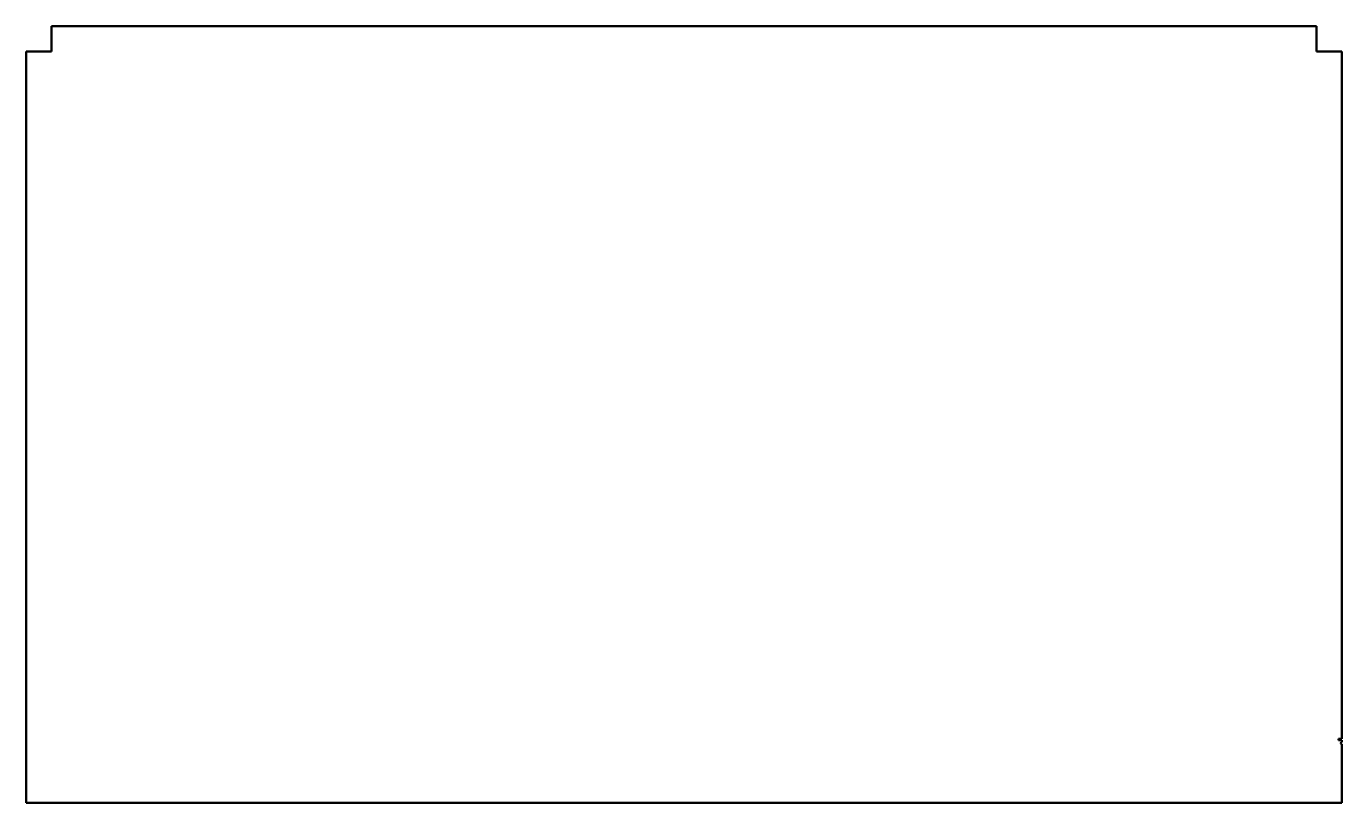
# Model space of a CAD drawing. Header units: millimetres. Extents: x 0 to 2100, y -1200 to 40.
import ezdxf

# ---------------------------------------------------------------- set-up
doc = ezdxf.new("R2010")
doc.units = ezdxf.units.MM
doc.layers.add('IV_OUTER_PROFILE', color=7, linetype='Continuous', lineweight=50)

msp = doc.modelspace()

# ---------------------------------------------------------------- linework, layer by layer
at = {"layer": 'IV_OUTER_PROFILE'}
for p, q in [((40, 40), (2060, 40)), ((40, 0), (40, 40)), ((2060, 40), (2060, 0)), ((0, 0), (40, 0)), ((0, -1200), (0, 0)), ((2060, 0), (2100, 0)), ((2100, 0), (2100, -1098)), ((2095, -1100), (2095, -1098)), ((2095, -1098), (2100, -1098)), ((2100, -1100), (2095, -1100)), ((2100, -1100), (2100, -1103.5)), ((2100, -1106.5), (2100, -1200)), ((2100, -1200), (0, -1200))]:
    msp.add_line(p, q, dxfattribs=at)
msp.add_arc((2100, -1105), 1.5, 90, 270, dxfattribs=at)

doc.saveas('drawing.dxf')
